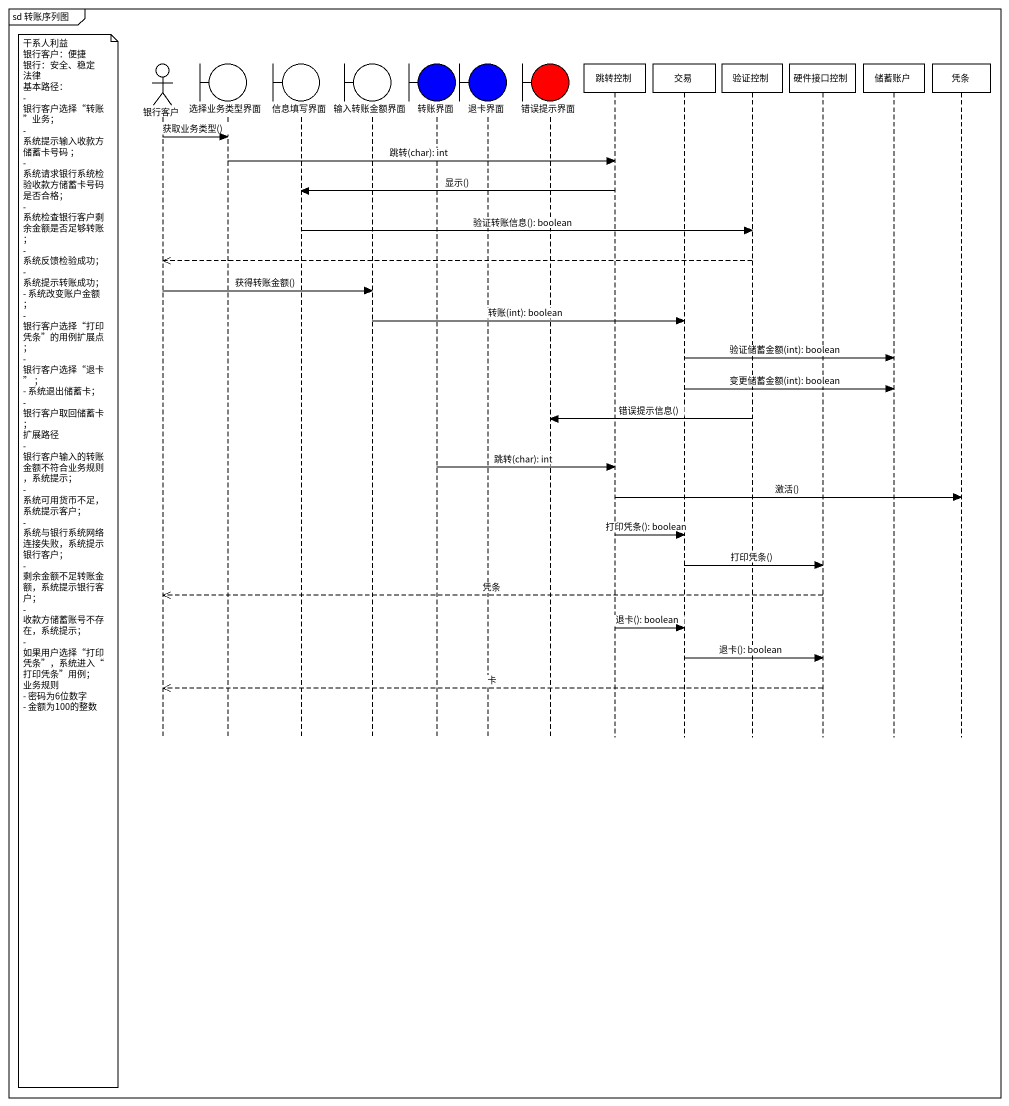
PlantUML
@startuml
mainframe sd 转账序列图
hide footbox
actor 银行客户
boundary 选择业务类型界面
boundary 信息填写界面
boundary 输入转账金额界面
boundary 转账界面 #0000FF
boundary 退卡界面 #0000FF
boundary 错误提示界面 #FF0000
participant 跳转控制
participant 交易
participant 验证控制
participant 硬件接口控制
participant 储蓄账户
participant 凭条

银行客户 -> 选择业务类型界面 : 获取业务类型()
选择业务类型界面 -> 跳转控制 : 跳转(char): int
跳转控制 -> 信息填写界面 : 显示()
信息填写界面 -> 验证控制 : 验证转账信息(): boolean
验证控制 -->> 银行客户
银行客户 -> 输入转账金额界面 : 获得转账金额()
输入转账金额界面 -> 交易 : 转账(int): boolean
交易 -> 储蓄账户 : 验证储蓄金额(int): boolean
交易 -> 储蓄账户 : 变更储蓄金额(int): boolean
验证控制 -> 错误提示界面 : 错误提示信息()
转账界面 -> 跳转控制 : 跳转(char): int
跳转控制 -> 凭条 : 激活()
跳转控制 -> 交易 : 打印凭条(): boolean
note left of 银行客户
  干系人利益
  银行客户：便捷
  银行：安全、稳定
  法律
  基本路径：
  - 银行客户选择“转账”业务；
  - 系统提示输入收款方储蓄卡号码 ；
  - 系统请求银行系统检验收款方储蓄卡号码是否合格；
  - 系统检查银行客户剩余金额是否足够转账；
  - 系统反馈检验成功；
  - 系统提示转账成功；
  - 系统改变账户金额 ；
  - 银行客户选择“打印凭条”的用例扩展点 ；
  - 银行客户选择“退卡” ；
  - 系统退出储蓄卡；
  - 银行客户取回储蓄卡；
  扩展路径
  - 银行客户输入的转账金额不符合业务规则，系统提示；
  - 系统可用货币不足，系统提示客户；
  - 系统与银行系统网络连接失败，系统提示银行客户；
  - 剩余金额不足转账金额，系统提示银行客户；
  - 收款方储蓄账号不存在，系统提示；
  - 如果用户选择“打印凭条”，系统进入“打印凭条”用例；
  业务规则
  - 密码为6位数字
  - 金额为100的整数
end note
交易 -> 硬件接口控制 : 打印凭条()
硬件接口控制 -->> 银行客户 : 凭条
跳转控制 -> 交易 : 退卡(): boolean
交易 -> 硬件接口控制 : 退卡(): boolean
硬件接口控制 -->> 银行客户 : 卡
@enduml
